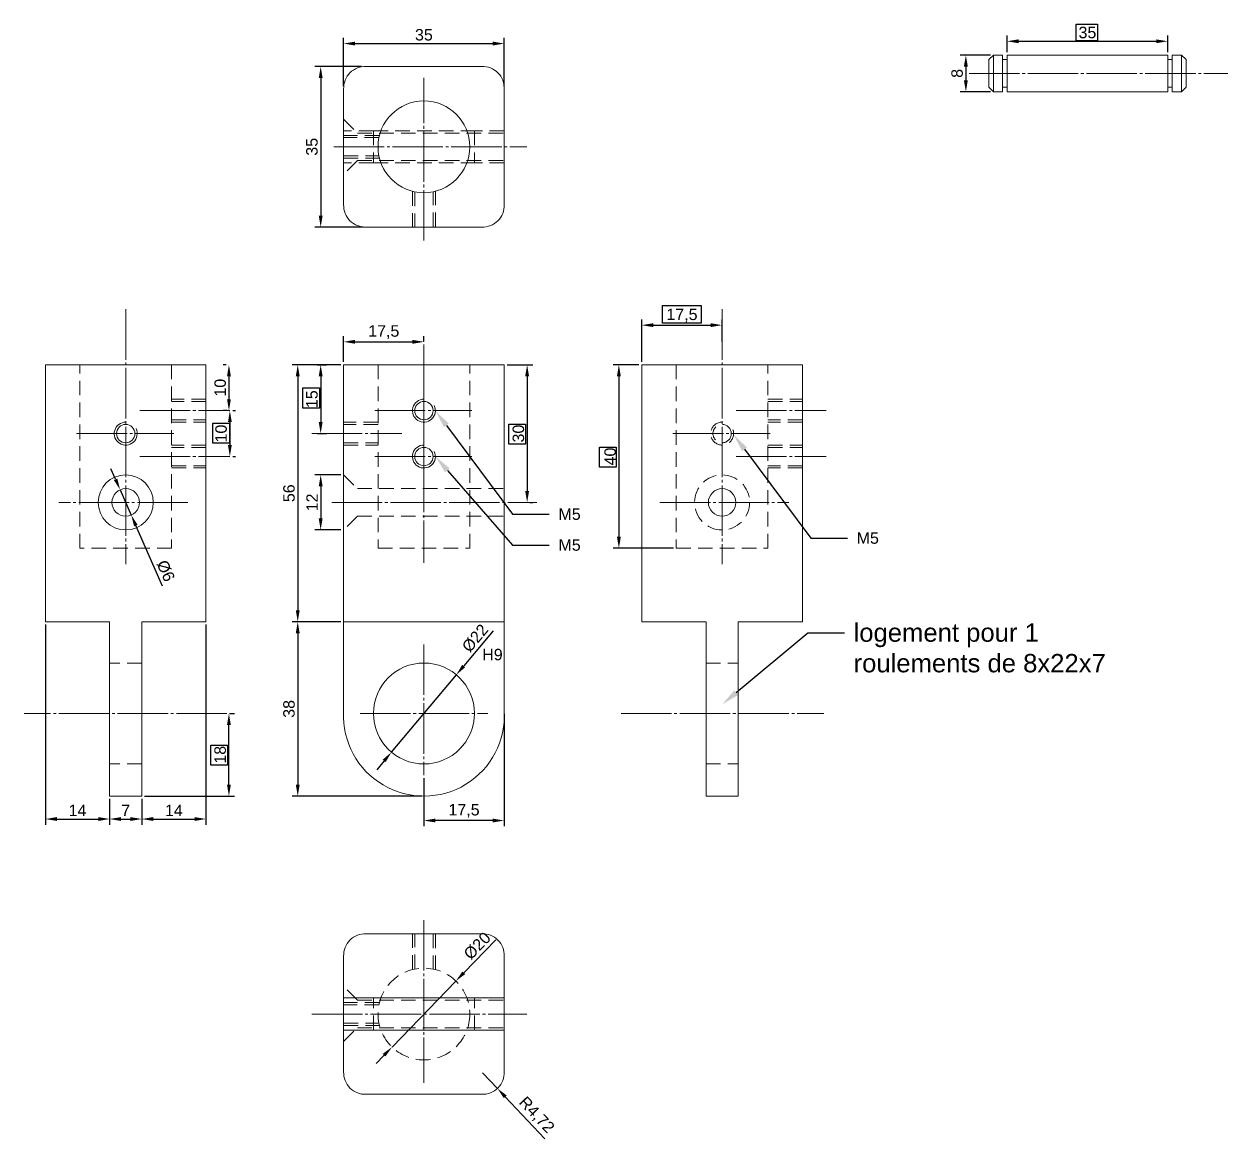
# Model space of a CAD drawing. Header units: millimetres. Extents: x 846 to 1112, y 1765 to 2289.
# Drawn here: x 850.1 to 1112.5, y 1765.4 to 2008.3 of the extents above; entities that cross this region are included whole.
import ezdxf
from ezdxf import colors
from ezdxf.entities.mleader import LeaderData, LeaderLine
from ezdxf.math import Vec2, Vec3

# ---------------------------------------------------------------- set-up
doc = ezdxf.new("R2010")
doc.units = ezdxf.units.MM
doc.linetypes.add('CACHE2', pattern=[4.7625, 3.175, -1.5875])
doc.linetypes.add('JIS_08_11', pattern=[12.8, 11, -0.6, 0.6, -0.6])
doc.layers.add('cotation', color=7, linetype='Continuous')
doc.styles.get("Standard").update_dxf_attribs({"font": 'arial.ttf'})
doc.dimstyles.new('ISO-25', dxfattribs={"dimtxt": 2.5, "dimasz": 2.5, "dimexe": 1.25, "dimexo": 0.625, "dimtad": 1, "dimtxsty": 'Standard', "dimcen": 2.5, "dimadec": 0, "dimazin": 0, "dimtfac": 1, "dimtmove": 0, "dimatfit": 3, "dimfxl": 1, "dimarcsym": 0})

# ---------------------------------------------------------------- blocks, each defined once
blk = doc.blocks.new('*D22')
at = {"layer": 'cotation', "color": 0, "lineweight": -2}
for p, q in [((919.1, 1934.09), (908.48, 1934.09)), ((909.73, 1931.59), (909.73, 1880.59)), ((919.1, 1878.09), (908.48, 1878.09))]:
    blk.add_line(p, q, dxfattribs=at)
at = {"layer": 'cotation', "color": 0}
for points in [[(910.15, 1931.59), (909.31, 1931.59), (909.73, 1934.09)], [(909.31, 1880.59), (910.15, 1880.59), (909.73, 1878.09)]]:
    blk.add_solid(points, dxfattribs=at)
at = {"layer": 'Defpoints', "color": 0}
for p in [(919.73, 1934.09), (909.73, 1878.09), (919.73, 1878.09)]:
    blk.add_point(p, dxfattribs=at)
at = {"layer": 'cotation', "color": 0, "lineweight": 0, "insert": (907.83, 1906.09), "char_height": 2.5, "attachment_point": 5, "rotation": 90}
blk.add_mtext('56', dxfattribs=at)
blk = doc.blocks.new('*D23')
at = {"layer": 'cotation', "color": 0, "lineweight": -2}
for p, q in [((914.1, 1878.09), (908.48, 1878.09)), ((909.73, 1875.59), (909.73, 1842.59)), ((936.75, 1840.09), (908.48, 1840.09))]:
    blk.add_line(p, q, dxfattribs=at)
at = {"layer": 'cotation', "color": 0}
for points in [[(910.15, 1875.59), (909.31, 1875.59), (909.73, 1878.09)], [(909.31, 1842.59), (910.15, 1842.59), (909.73, 1840.09)]]:
    blk.add_solid(points, dxfattribs=at)
at = {"layer": 'Defpoints', "color": 0}
for p in [(914.73, 1878.09), (909.73, 1840.09), (937.37, 1840.09)]:
    blk.add_point(p, dxfattribs=at)
at = {"layer": 'cotation', "color": 0, "lineweight": 0, "insert": (907.83, 1859.09), "char_height": 2.5, "attachment_point": 5, "rotation": 90}
blk.add_mtext('38', dxfattribs=at)
blk = doc.blocks.new('*D24')
at = {"layer": 'cotation', "color": 0, "lineweight": -2}
for p, q in [((894.89, 1858.09), (895.98, 1858.09)), ((894.73, 1842.59), (894.73, 1855.59)), ((876.35, 1840.09), (895.98, 1840.09))]:
    blk.add_line(p, q, dxfattribs=at)
at = {"layer": 'cotation', "color": 0}
for points in [[(895.15, 1855.59), (894.31, 1855.59), (894.73, 1858.09)], [(894.31, 1842.59), (895.15, 1842.59), (894.73, 1840.09)]]:
    blk.add_solid(points, dxfattribs=at)
at = {"layer": 'Defpoints', "color": 0}
for p in [(894.27, 1858.09), (894.73, 1858.09), (875.73, 1840.09)]:
    blk.add_point(p, dxfattribs=at)
at = {"layer": 'cotation', "color": 0, "lineweight": 0, "insert": (892.83, 1849.09), "char_height": 2.5, "attachment_point": 5, "rotation": 90}
blk.add_mtext('18', dxfattribs=at)
blk = doc.blocks.new('*D25')
at = {"layer": 'cotation', "color": 0, "lineweight": -2}
for p, q in [((955.35, 1934.09), (960.98, 1934.09)), ((959.73, 1931.59), (959.73, 1906.59)), ((960.35, 1904.09), (960.98, 1904.09))]:
    blk.add_line(p, q, dxfattribs=at)
at = {"layer": 'cotation', "color": 0}
for points in [[(960.15, 1931.59), (959.31, 1931.59), (959.73, 1934.09)], [(959.31, 1906.59), (960.15, 1906.59), (959.73, 1904.09)]]:
    blk.add_solid(points, dxfattribs=at)
at = {"layer": 'Defpoints', "color": 0}
for p in [(954.73, 1934.09), (959.73, 1904.09), (959.73, 1904.09)]:
    blk.add_point(p, dxfattribs=at)
at = {"layer": 'cotation', "color": 0, "lineweight": 0, "insert": (957.83, 1919.09), "char_height": 2.5, "attachment_point": 5, "rotation": 90}
blk.add_mtext('30', dxfattribs=at)
blk = doc.blocks.new('*D26')
at = {"layer": 'cotation', "color": 0, "lineweight": -2}
for p, q in [((952.34, 1876.12), (945.9, 1868.44)), ((930.16, 1849.66), (944.3, 1866.52)), ((928.56, 1847.74), (926.95, 1845.83))]:
    blk.add_line(p, q, dxfattribs=at)
at = {"layer": 'cotation', "color": 0}
for points in [[(945.58, 1868.71), (946.22, 1868.17), (944.3, 1866.52)], [(928.88, 1847.48), (928.24, 1848.01), (930.16, 1849.66)]]:
    blk.add_solid(points, dxfattribs=at)
at = {"layer": 'Defpoints', "color": 0}
for p in [(944.3, 1866.52), (930.16, 1849.66)]:
    blk.add_point(p, dxfattribs=at)
at = {"layer": 'cotation', "color": 0, "lineweight": 0, "insert": (948.41, 1874.5), "char_height": 2.5, "attachment_point": 5, "rotation": 50.0311}
blk.add_mtext('%%c22', dxfattribs=at)
blk = doc.blocks.new('*D27')
at = {"layer": 'cotation', "color": 0, "lineweight": -2}
for p, q in [((954.73, 1858.04), (954.73, 1833.51)), ((937.23, 1844.01), (937.23, 1833.51)), ((952.23, 1834.76), (939.73, 1834.76))]:
    blk.add_line(p, q, dxfattribs=at)
at = {"layer": 'cotation', "color": 0}
for points in [[(939.73, 1835.18), (939.73, 1834.35), (937.23, 1834.76)], [(952.23, 1834.35), (952.23, 1835.18), (954.73, 1834.76)]]:
    blk.add_solid(points, dxfattribs=at)
at = {"layer": 'Defpoints', "color": 0}
for p in [(954.73, 1858.66), (937.23, 1844.64), (937.23, 1834.76)]:
    blk.add_point(p, dxfattribs=at)
at = {"layer": 'cotation', "color": 0, "lineweight": 0, "insert": (945.98, 1836.89), "char_height": 2.5, "attachment_point": 5}
blk.add_mtext('17,5', dxfattribs=at)
blk = doc.blocks.new('*D28')
at = {"layer": 'cotation', "color": 0, "lineweight": -2}
for p, q in [((919.73, 1934.72), (919.73, 1940.34)), ((937.23, 1939.15), (937.23, 1940.34)), ((922.23, 1939.09), (934.73, 1939.09))]:
    blk.add_line(p, q, dxfattribs=at)
at = {"layer": 'cotation', "color": 0}
for points in [[(922.23, 1939.51), (922.23, 1938.67), (919.73, 1939.09)], [(934.73, 1938.67), (934.73, 1939.51), (937.23, 1939.09)]]:
    blk.add_solid(points, dxfattribs=at)
at = {"layer": 'Defpoints', "color": 0}
for p in [(937.23, 1939.09), (937.23, 1938.53), (919.73, 1934.09)]:
    blk.add_point(p, dxfattribs=at)
at = {"layer": 'cotation', "color": 0, "lineweight": 0, "insert": (928.48, 1941.22), "char_height": 2.5, "attachment_point": 5}
blk.add_mtext('17,5', dxfattribs=at)
blk = doc.blocks.new('*D29')
at = {"layer": 'cotation', "color": 0, "lineweight": -2}
for p, q in [((1064.36, 2002.22), (1064.36, 2005.84)), ((1099.36, 2002.22), (1099.36, 2005.84)), ((1066.86, 2004.59), (1096.86, 2004.59))]:
    blk.add_line(p, q, dxfattribs=at)
at = {"layer": 'cotation', "color": 0}
for points in [[(1066.86, 2005.01), (1066.86, 2004.17), (1064.36, 2004.59)], [(1096.86, 2004.17), (1096.86, 2005.01), (1099.36, 2004.59)]]:
    blk.add_solid(points, dxfattribs=at)
at = {"layer": 'Defpoints', "color": 0}
for p in [(1099.36, 2004.59), (1064.36, 2001.59), (1099.36, 2001.59)]:
    blk.add_point(p, dxfattribs=at)
at = {"layer": 'cotation', "color": 0, "lineweight": 0, "insert": (1081.86, 2006.49), "char_height": 2.5, "attachment_point": 5}
blk.add_mtext('35', dxfattribs=at)
blk = doc.blocks.new('*D6')
at = {"layer": 'cotation', "color": 0, "lineweight": -2}
for p, q in [((1060.73, 2001.59), (1054.11, 2001.59)), ((1055.36, 1999.09), (1055.36, 1996.09)), ((1060.73, 1993.59), (1054.11, 1993.59))]:
    blk.add_line(p, q, dxfattribs=at)
at = {"layer": 'cotation', "color": 0}
for points in [[(1055.78, 1999.09), (1054.94, 1999.09), (1055.36, 2001.59)], [(1054.94, 1996.09), (1055.78, 1996.09), (1055.36, 1993.59)]]:
    blk.add_solid(points, dxfattribs=at)
at = {"layer": 'Defpoints', "color": 0}
for p in [(1061.36, 2001.59), (1055.36, 1993.59), (1061.36, 1993.59)]:
    blk.add_point(p, dxfattribs=at)
at = {"layer": 'cotation', "color": 0, "lineweight": 0, "insert": (1053.46, 1997.59), "char_height": 2.5, "attachment_point": 5, "rotation": 90}
blk.add_mtext('8', dxfattribs=at)
blk = doc.blocks.new('*D33')
at = {"layer": 'cotation', "color": 0, "lineweight": -2}
for p, q in [((919.73, 1994.82), (919.73, 2005.34)), ((954.73, 1994.82), (954.73, 2005.34)), ((922.23, 2004.09), (952.23, 2004.09))]:
    blk.add_line(p, q, dxfattribs=at)
at = {"layer": 'cotation', "color": 0}
for points in [[(922.23, 2004.51), (922.23, 2003.67), (919.73, 2004.09)], [(952.23, 2003.67), (952.23, 2004.51), (954.73, 2004.09)]]:
    blk.add_solid(points, dxfattribs=at)
at = {"layer": 'Defpoints', "color": 0}
for p in [(954.73, 2004.09), (919.73, 1994.19), (954.73, 1994.19)]:
    blk.add_point(p, dxfattribs=at)
at = {"layer": 'cotation', "color": 0, "lineweight": 0, "insert": (937.23, 2005.99), "char_height": 2.5, "attachment_point": 5}
blk.add_mtext('35', dxfattribs=at)
blk = doc.blocks.new('*D34')
at = {"layer": 'cotation', "color": 0, "lineweight": -2}
for p, q in [((894.1, 1934.09), (893.48, 1934.09)), ((894.73, 1931.59), (894.73, 1926.59)), ((894.31, 1924.09), (893.48, 1924.09))]:
    blk.add_line(p, q, dxfattribs=at)
at = {"layer": 'cotation', "color": 0}
for points in [[(895.15, 1931.59), (894.31, 1931.59), (894.73, 1934.09)], [(894.31, 1926.59), (895.15, 1926.59), (894.73, 1924.09)]]:
    blk.add_solid(points, dxfattribs=at)
at = {"layer": 'Defpoints', "color": 0}
for p in [(894.73, 1934.09), (894.73, 1924.09), (894.93, 1924.09)]:
    blk.add_point(p, dxfattribs=at)
at = {"layer": 'cotation', "color": 0, "lineweight": 0, "insert": (892.83, 1929.09), "char_height": 2.5, "attachment_point": 5, "rotation": 90}
blk.add_mtext('10', dxfattribs=at)
blk = doc.blocks.new('*D35')
at = {"layer": 'cotation', "color": 0, "lineweight": -2}
for p, q in [((895.56, 1924.09), (896.18, 1924.09)), ((894.93, 1921.59), (894.93, 1916.59)), ((895.56, 1914.09), (896.18, 1914.09))]:
    blk.add_line(p, q, dxfattribs=at)
at = {"layer": 'cotation', "color": 0}
for points in [[(895.35, 1921.59), (894.52, 1921.59), (894.93, 1924.09)], [(894.52, 1916.59), (895.35, 1916.59), (894.93, 1914.09)]]:
    blk.add_solid(points, dxfattribs=at)
at = {"layer": 'Defpoints', "color": 0}
for p in [(894.93, 1924.09), (894.93, 1914.09), (894.93, 1914.09)]:
    blk.add_point(p, dxfattribs=at)
at = {"layer": 'cotation', "color": 0, "lineweight": 0, "insert": (893.03, 1919.09), "char_height": 2.5, "attachment_point": 5, "rotation": 90}
blk.add_mtext('10', dxfattribs=at)
blk = doc.blocks.new('*D37')
at = {"layer": 'cotation', "color": 0, "lineweight": -2}
for p, q in [((984.73, 1934.72), (984.73, 1943.97)), ((987.23, 1942.72), (999.73, 1942.72)), ((1002.23, 1939.15), (1002.23, 1943.97))]:
    blk.add_line(p, q, dxfattribs=at)
at = {"layer": 'cotation', "color": 0}
for points in [[(987.23, 1943.14), (987.23, 1942.3), (984.73, 1942.72)], [(999.73, 1942.3), (999.73, 1943.14), (1002.23, 1942.72)]]:
    blk.add_solid(points, dxfattribs=at)
at = {"layer": 'Defpoints', "color": 0}
for p in [(1002.23, 1942.72), (1002.23, 1938.53), (984.73, 1934.09)]:
    blk.add_point(p, dxfattribs=at)
at = {"layer": 'cotation', "color": 0, "lineweight": 0, "insert": (993.48, 1944.85), "char_height": 2.5, "attachment_point": 5}
blk.add_mtext('17,5', dxfattribs=at)
blk = doc.blocks.new('*D38')
at = {"layer": 'cotation', "color": 0, "lineweight": -2}
for p, q in [((854.73, 1877.47), (854.73, 1833.84)), ((868.73, 1839.47), (868.73, 1833.84)), ((857.23, 1835.09), (866.23, 1835.09))]:
    blk.add_line(p, q, dxfattribs=at)
at = {"layer": 'cotation', "color": 0}
for points in [[(857.23, 1835.51), (857.23, 1834.67), (854.73, 1835.09)], [(866.23, 1834.67), (866.23, 1835.51), (868.73, 1835.09)]]:
    blk.add_solid(points, dxfattribs=at)
at = {"layer": 'Defpoints', "color": 0}
for p in [(854.73, 1878.09), (868.73, 1840.09), (868.73, 1835.09)]:
    blk.add_point(p, dxfattribs=at)
at = {"layer": 'cotation', "color": 0, "lineweight": 0, "insert": (861.73, 1836.97), "char_height": 2.5, "attachment_point": 5}
blk.add_mtext('14', dxfattribs=at)
blk = doc.blocks.new('*D39')
at = {"layer": 'cotation', "color": 0, "lineweight": -2}
for p, q in [((984.1, 1934.09), (978.48, 1934.09)), ((979.73, 1931.59), (979.73, 1896.59)), ((991.6, 1894.09), (978.48, 1894.09))]:
    blk.add_line(p, q, dxfattribs=at)
at = {"layer": 'cotation', "color": 0}
for points in [[(980.15, 1931.59), (979.31, 1931.59), (979.73, 1934.09)], [(979.31, 1896.59), (980.15, 1896.59), (979.73, 1894.09)]]:
    blk.add_solid(points, dxfattribs=at)
at = {"layer": 'Defpoints', "color": 0}
for p in [(984.73, 1934.09), (979.73, 1894.09), (992.23, 1894.09)]:
    blk.add_point(p, dxfattribs=at)
at = {"layer": 'cotation', "color": 0, "lineweight": 0, "insert": (977.83, 1914.09), "char_height": 2.5, "attachment_point": 5, "rotation": 90}
blk.add_mtext('40', dxfattribs=at)
blk = doc.blocks.new('*D40')
at = {"layer": 'cotation', "color": 0, "lineweight": -2}
for p, q in [((889.73, 1877.47), (889.73, 1833.84)), ((875.73, 1839.47), (875.73, 1833.84)), ((878.23, 1835.09), (887.23, 1835.09))]:
    blk.add_line(p, q, dxfattribs=at)
at = {"layer": 'cotation', "color": 0}
for points in [[(878.23, 1835.51), (878.23, 1834.67), (875.73, 1835.09)], [(887.23, 1834.67), (887.23, 1835.51), (889.73, 1835.09)]]:
    blk.add_solid(points, dxfattribs=at)
at = {"layer": 'Defpoints', "color": 0}
for p in [(889.73, 1878.09), (875.73, 1840.09), (889.73, 1835.09)]:
    blk.add_point(p, dxfattribs=at)
at = {"layer": 'cotation', "color": 0, "lineweight": 0, "insert": (882.73, 1836.97), "char_height": 2.5, "attachment_point": 5}
blk.add_mtext('14', dxfattribs=at)
blk = doc.blocks.new('*D41')
at = {"layer": 'cotation', "color": 0, "lineweight": -2}
for p, q in [((875.73, 1839.47), (875.73, 1833.84)), ((868.73, 1838.84), (868.73, 1833.84)), ((871.23, 1835.09), (873.23, 1835.09))]:
    blk.add_line(p, q, dxfattribs=at)
at = {"layer": 'cotation', "color": 0}
for points in [[(871.23, 1835.51), (871.23, 1834.67), (868.73, 1835.09)], [(873.23, 1834.67), (873.23, 1835.51), (875.73, 1835.09)]]:
    blk.add_solid(points, dxfattribs=at)
at = {"layer": 'Defpoints', "color": 0}
for p in [(868.73, 1839.47), (875.73, 1840.09), (875.73, 1835.09)]:
    blk.add_point(p, dxfattribs=at)
at = {"layer": 'cotation', "color": 0, "lineweight": 0, "insert": (872.23, 1836.97), "char_height": 2.5, "attachment_point": 5}
blk.add_mtext('7', dxfattribs=at)
blk = doc.blocks.new('*D42')
at = {"layer": 'cotation', "color": 0, "lineweight": -2}
for p, q in [((923.63, 1999.09), (913.48, 1999.09)), ((914.73, 1996.59), (914.73, 1966.59)), ((924.01, 1964.09), (913.48, 1964.09))]:
    blk.add_line(p, q, dxfattribs=at)
at = {"layer": 'cotation', "color": 0}
for points in [[(915.15, 1996.59), (914.31, 1996.59), (914.73, 1999.09)], [(914.31, 1966.59), (915.15, 1966.59), (914.73, 1964.09)]]:
    blk.add_solid(points, dxfattribs=at)
at = {"layer": 'Defpoints', "color": 0}
for p in [(924.26, 1999.09), (914.73, 1964.09), (924.64, 1964.09)]:
    blk.add_point(p, dxfattribs=at)
at = {"layer": 'cotation', "color": 0, "lineweight": 0, "insert": (912.83, 1981.59), "char_height": 2.5, "attachment_point": 5, "rotation": 90}
blk.add_mtext('35', dxfattribs=at)
blk = doc.blocks.new('*D50')
at = {"layer": 'cotation', "color": 0, "lineweight": -2}
for p, q in [((950.02, 1779.8), (953.25, 1776.37)), ((963.61, 1765.37), (954.97, 1774.55))]:
    blk.add_line(p, q, dxfattribs=at)
at = {"layer": 'cotation', "color": 0}
blk.add_solid([(955.27, 1774.84), (954.66, 1774.27), (953.25, 1776.37)], dxfattribs=at)
at = {"layer": 'Defpoints', "color": 0}
for p in [(950.02, 1779.8), (953.25, 1776.37)]:
    blk.add_point(p, dxfattribs=at)
at = {"layer": 'cotation', "color": 0, "lineweight": 0, "insert": (961.7, 1770.51), "char_height": 2.5, "attachment_point": 5, "rotation": 313.2949}
blk.add_mtext('R4,72', dxfattribs=at)
blk = doc.blocks.new('*D51')
at = {"layer": 'cotation', "color": 0, "lineweight": -2}
for p, q in [((952.9, 1808.79), (945.92, 1801.57)), ((930.28, 1785.4), (944.18, 1799.78)), ((928.54, 1783.61), (926.8, 1781.81))]:
    blk.add_line(p, q, dxfattribs=at)
at = {"layer": 'cotation', "color": 0}
for points in [[(945.62, 1801.86), (946.22, 1801.29), (944.18, 1799.78)], [(928.84, 1783.32), (928.24, 1783.9), (930.28, 1785.4)]]:
    blk.add_solid(points, dxfattribs=at)
at = {"layer": 'Defpoints', "color": 0}
for p in [(944.18, 1799.78), (930.28, 1785.4)]:
    blk.add_point(p, dxfattribs=at)
at = {"layer": 'cotation', "color": 0, "lineweight": 0, "insert": (948.87, 1807.45), "char_height": 2.5, "attachment_point": 5, "rotation": 45.9467}
blk.add_mtext('%%c20', dxfattribs=at)
blk = doc.blocks.new('*D52')
at = {"layer": 'cotation', "color": 0, "lineweight": -2}
for p, q in [((919.1, 1910.09), (913.48, 1910.09)), ((914.73, 1907.59), (914.73, 1900.59)), ((919.1, 1898.09), (913.48, 1898.09))]:
    blk.add_line(p, q, dxfattribs=at)
at = {"layer": 'cotation', "color": 0}
for points in [[(915.15, 1907.59), (914.31, 1907.59), (914.73, 1910.09)], [(914.31, 1900.59), (915.15, 1900.59), (914.73, 1898.09)]]:
    blk.add_solid(points, dxfattribs=at)
at = {"layer": 'Defpoints', "color": 0}
for p in [(919.73, 1910.09), (914.73, 1898.09), (919.73, 1898.09)]:
    blk.add_point(p, dxfattribs=at)
at = {"layer": 'cotation', "color": 0, "lineweight": 0, "insert": (912.85, 1904.09), "char_height": 2.5, "attachment_point": 5, "rotation": 90}
blk.add_mtext('12', dxfattribs=at)
blk = doc.blocks.new('*D53')
at = {"color": 0, "lineweight": -2}
for p, q in [((870.02, 1909.13), (869.01, 1911.42)), ((871.02, 1906.84), (873.44, 1901.34)), ((880.26, 1885.81), (874.44, 1899.06))]:
    blk.add_line(p, q, dxfattribs=at)
at = {"color": 0}
for points in [[(869.64, 1908.96), (870.4, 1909.29), (871.02, 1906.84)], [(874.82, 1899.22), (874.06, 1898.89), (873.44, 1901.34)]]:
    blk.add_solid(points, dxfattribs=at)
at = {"layer": 'Defpoints', "color": 0}
for p in [(871.02, 1906.84), (873.44, 1901.34)]:
    blk.add_point(p, dxfattribs=at)
at = {"color": 0, "lineweight": 0, "insert": (880.94, 1889.17), "char_height": 2.5, "attachment_point": 5, "rotation": 293.7171}
blk.add_mtext('%%c6', dxfattribs=at)
blk = doc.blocks.new('*D54')
at = {"layer": 'cotation', "color": 0, "lineweight": -2}
for p, q in [((913.97, 1934.09), (915.98, 1934.09)), ((914.73, 1931.59), (914.73, 1921.59)), ((913.97, 1919.09), (915.98, 1919.09))]:
    blk.add_line(p, q, dxfattribs=at)
at = {"layer": 'cotation', "color": 0}
for points in [[(915.15, 1931.59), (914.31, 1931.59), (914.73, 1934.09)], [(914.31, 1921.59), (915.15, 1921.59), (914.73, 1919.09)]]:
    blk.add_solid(points, dxfattribs=at)
at = {"layer": 'Defpoints', "color": 0}
for p in [(913.34, 1934.09), (913.34, 1919.09), (914.73, 1919.09)]:
    blk.add_point(p, dxfattribs=at)
at = {"layer": 'cotation', "color": 0, "lineweight": 0, "insert": (912.83, 1926.59), "char_height": 2.5, "attachment_point": 5, "rotation": 90}
blk.add_mtext('15', dxfattribs=at)

msp = doc.modelspace()

# ---------------------------------------------------------------- linework, layer by layer
at = {"color": 97, "lineweight": 0}
for p, q in [((1060.36, 2000.591), (1061.36, 2001.591)), ((1060.36, 1997.591), (1060.36, 2000.591)), ((1063.36, 2001.591), (1061.36, 2001.591)), ((1061.36, 2001.591), (1061.36, 1993.591)), ((1063.36, 2001.591), (1063.36, 1993.591)), ((1064.36, 2000.591), (1063.36, 2000.591)), ((1064.36, 2001.591), (1064.36, 1993.591)), ((1099.36, 2001.591), (1064.36, 2001.591)), ((1099.36, 1993.591), (1099.36, 2001.591)), ((1099.36, 2000.591), (1100.36, 2000.591)), ((1100.36, 1993.591), (1100.36, 2001.591)), ((1100.36, 2001.591), (1102.36, 2001.591)), ((1102.36, 2001.591), (1102.36, 1993.591)), ((1103.36, 2000.591), (1102.36, 2001.591)), ((1103.36, 1997.591), (1103.36, 2000.591)), ((1060.36, 1997.591), (1060.36, 1994.591)), ((1103.36, 1997.591), (1103.36, 1994.591)), ((1060.36, 1994.591), (1061.36, 1993.591)), ((1064.36, 1994.591), (1063.36, 1994.591)), ((1099.36, 1994.591), (1100.36, 1994.591)), ((1103.36, 1994.591), (1102.36, 1993.591)), ((1061.36, 1993.591), (1063.36, 1993.591)), ((1064.36, 1993.591), (1099.36, 1993.591)), ((1102.36, 1993.591), (1100.36, 1993.591))]:
    msp.add_line(p, q, dxfattribs=at)
at = {"color": 3, "lineweight": 0}
for p, q in [((924.637, 1999.091), (950.208, 1999.091)), ((919.73, 1994.191), (919.73, 1968.991)), ((954.73, 1994.191), (954.73, 1968.991)), ((949.829, 1964.091), (924.637, 1964.091)), ((889.73, 1934.091), (854.73, 1934.091)), ((854.73, 1934.091), (854.73, 1878.091)), ((889.73, 1878.091), (889.73, 1934.091)), ((919.73, 1879.091), (919.73, 1934.091)), ((919.73, 1934.091), (954.73, 1934.091)), ((954.73, 1934.091), (954.73, 1858.662)), ((984.73, 1934.091), (1019.73, 1934.091)), ((984.73, 1878.091), (984.73, 1934.091)), ((1019.73, 1934.091), (1019.73, 1878.091)), ((919.73, 1858.393), (919.73, 1879.091)), ((854.73, 1878.091), (868.73, 1878.091)), ((868.73, 1840.091), (868.73, 1878.091)), ((875.73, 1840.091), (875.73, 1878.091)), ((889.73, 1878.091), (875.73, 1878.091)), ((919.73, 1878.091), (954.73, 1878.091)), ((984.73, 1878.091), (998.73, 1878.091)), ((998.73, 1840.091), (998.73, 1878.091)), ((1019.73, 1878.091), (1005.73, 1878.091)), ((1005.73, 1840.091), (1005.73, 1878.091)), ((868.73, 1840.091), (875.73, 1840.091)), ((1005.73, 1840.091), (998.73, 1840.091)), ((949.829, 1810.091), (924.637, 1810.091)), ((919.73, 1779.991), (919.73, 1805.192)), ((954.73, 1779.991), (954.73, 1805.192)), ((924.637, 1775.091), (950.208, 1775.091))]:
    msp.add_line(p, q, dxfattribs=at)
at = {"color": 97, "linetype": 'JIS_08_11', "lineweight": 0}
msp.add_line((1056.057, 1997.591), (1112.482, 1997.591), dxfattribs=at)
at = {"color": 3, "linetype": 'JIS_08_11', "lineweight": 0}
for p, q in [((937.23, 1961.14), (937.23, 1996.591)), ((917.59, 1981.591), (959.668, 1981.591)), ((872.23, 1946.197), (872.23, 1890.619)), ((1002.23, 1946.197), (1002.23, 1890.619)), ((937.23, 1938.529), (937.23, 1890.934)), ((937.23, 1930.567), (937.23, 1906.944)), ((875.293, 1924.091), (894.933, 1924.091)), ((926.524, 1924.091), (947.711, 1924.091)), ((1005.293, 1924.091), (1024.933, 1924.091)), ((861.524, 1919.091), (882.711, 1919.091)), ((912.793, 1919.091), (932.433, 1919.091)), ((991.524, 1919.091), (1012.711, 1919.091)), ((875.293, 1914.091), (894.933, 1914.091)), ((926.524, 1914.091), (947.711, 1914.091)), ((1005.293, 1914.091), (1024.933, 1914.091)), ((885.779, 1904.091), (857.658, 1904.091)), ((917.14, 1904.091), (961.852, 1904.091)), ((988.681, 1904.091), (1016.802, 1904.091)), ((937.23, 1873.122), (937.23, 1844.637)), ((894.267, 1858.091), (850.078, 1858.091)), ((923.31, 1858.091), (951.15, 1858.091)), ((980.193, 1858.091), (1024.382, 1858.091)), ((937.23, 1813.042), (937.23, 1777.591)), ((912.819, 1792.591), (959.668, 1792.591))]:
    msp.add_line(p, q, dxfattribs=at)
at = {"color": 4, "linetype": 'CACHE2', "lineweight": 0}
for p, q in [((927.548, 1984.091), (919.73, 1984.091)), ((927.432, 1983.591), (919.73, 1983.591)), ((919.73, 1979.591), (927.432, 1979.591)), ((919.73, 1979.091), (927.548, 1979.091)), ((927.23, 1921.591), (919.73, 1921.591)), ((927.23, 1921.091), (919.73, 1921.091)), ((919.73, 1917.091), (927.23, 1917.091)), ((919.73, 1916.591), (927.23, 1916.591)), ((927.548, 1795.091), (919.73, 1795.091)), ((927.432, 1794.591), (919.73, 1794.591)), ((919.73, 1790.591), (927.432, 1790.591)), ((919.73, 1790.091), (927.548, 1790.091))]:
    msp.add_line(p, q, dxfattribs=at)
at = {"color": 6, "linetype": 'CACHE2', "lineweight": 0}
for p, q in [((922.73, 1984.591), (954.73, 1984.591)), ((922.73, 1978.591), (954.73, 1978.591)), ((922.73, 1907.091), (954.73, 1907.091)), ((922.73, 1901.091), (954.73, 1901.091)), ((922.73, 1795.591), (954.73, 1795.591)), ((922.73, 1789.591), (954.73, 1789.591))]:
    msp.add_line(p, q, dxfattribs=at)
at = {"color": 140, "linetype": 'CACHE2', "lineweight": 0}
for p, q in [((926.23, 1985.091), (948.23, 1985.091)), ((926.23, 1978.091), (948.23, 1978.091))]:
    msp.add_line(p, q, dxfattribs=at)
at = {"color": 30, "linetype": 'CACHE2', "lineweight": 0}
for p, q in [((926.23, 1985.091), (926.23, 1978.091)), ((948.23, 1985.091), (948.23, 1978.091)), ((875.73, 1869.091), (868.73, 1869.091)), ((998.73, 1869.091), (1005.73, 1869.091)), ((875.73, 1847.091), (868.73, 1847.091)), ((998.73, 1847.091), (1005.73, 1847.091)), ((926.23, 1789.091), (926.23, 1796.091)), ((948.23, 1789.091), (948.23, 1796.091))]:
    msp.add_line(p, q, dxfattribs=at)
at = {"color": 23, "linetype": 'CACHE2', "lineweight": 0}
for p, q in [((934.73, 1971.909), (934.73, 1964.091)), ((935.23, 1971.793), (935.23, 1964.091)), ((939.23, 1964.091), (939.23, 1971.793)), ((939.73, 1964.091), (939.73, 1971.909)), ((889.73, 1926.591), (882.23, 1926.591)), ((889.73, 1926.091), (882.23, 1926.091)), ((1012.23, 1926.591), (1019.73, 1926.591)), ((1012.23, 1926.091), (1019.73, 1926.091)), ((882.23, 1922.091), (889.73, 1922.091)), ((882.23, 1921.591), (889.73, 1921.591)), ((1019.73, 1922.091), (1012.23, 1922.091)), ((1019.73, 1921.591), (1012.23, 1921.591)), ((889.73, 1916.591), (882.23, 1916.591)), ((889.73, 1916.091), (882.23, 1916.091)), ((1012.23, 1916.591), (1019.73, 1916.591)), ((1012.23, 1916.091), (1019.73, 1916.091)), ((882.23, 1912.091), (889.73, 1912.091)), ((882.23, 1911.591), (889.73, 1911.591)), ((1019.73, 1912.091), (1012.23, 1912.091)), ((1019.73, 1911.591), (1012.23, 1911.591)), ((934.73, 1802.274), (934.73, 1810.091)), ((935.23, 1802.389), (935.23, 1810.091)), ((939.23, 1810.091), (939.23, 1802.389)), ((939.73, 1810.091), (939.73, 1802.274))]:
    msp.add_line(p, q, dxfattribs=at)
at = {"color": 5, "linetype": 'CACHE2', "lineweight": 0}
for p, q in [((862.23, 1894.091), (862.23, 1934.091)), ((882.23, 1934.091), (882.23, 1894.091)), ((927.23, 1934.091), (927.23, 1894.091)), ((947.23, 1894.091), (947.23, 1934.091)), ((992.23, 1934.091), (992.23, 1894.091)), ((1012.23, 1894.091), (1012.23, 1934.091)), ((882.23, 1894.091), (862.23, 1894.091)), ((927.23, 1894.091), (947.23, 1894.091)), ((992.23, 1894.091), (1012.23, 1894.091))]:
    msp.add_line(p, q, dxfattribs=at)
for points in [[(1079.41, 2008.337), (1084.043, 2008.337), (1084.043, 2004.717), (1079.41, 2004.717)], [(989.236, 1947.035), (997.638, 1947.035), (997.638, 1943.127), (989.236, 1943.127)], [(910.81, 1929.027), (914.446, 1929.027), (914.446, 1924.632), (910.81, 1924.632)], [(891.247, 1921.382), (894.884, 1921.382), (894.884, 1916.988), (891.247, 1916.988)], [(955.767, 1921.166), (959.403, 1921.166), (959.403, 1916.772), (955.767, 1916.772)], [(975.518, 1916.144), (979.155, 1916.144), (979.155, 1911.75), (975.518, 1911.75)], [(890.796, 1851.211), (894.433, 1851.211), (894.433, 1846.816), (890.796, 1846.816)]]:
    msp.add_lwpolyline(points, close=True)
at = {"color": 6, "linetype": 'CACHE2', "lineweight": 0}
for points in [[(919.73, 1987.591), (922.73, 1984.591)], [(922.73, 1978.591), (919.73, 1975.591)], [(919.73, 1910.091), (922.73, 1907.091)], [(922.73, 1901.091), (919.73, 1898.091)], [(922.73, 1795.591), (919.73, 1798.591)], [(919.73, 1786.591), (922.73, 1789.591)]]:
    msp.add_lwpolyline(points, dxfattribs=at)
at = {"color": 3, "linetype": 'CACHE2', "lineweight": 0}
for points in [[(926.23, 1985.091), (919.73, 1985.091)], [(954.73, 1985.091), (948.23, 1985.091)], [(926.23, 1978.091), (919.73, 1978.091)], [(954.73, 1978.091), (948.23, 1978.091)]]:
    msp.add_lwpolyline(points, dxfattribs=at)
at = {"color": 3, "lineweight": 0}
for points in [[(954.73, 1796.091), (919.73, 1796.091)], [(954.73, 1789.091), (919.73, 1789.091)]]:
    msp.add_lwpolyline(points, dxfattribs=at)
at = {"color": 5, "lineweight": 0}
msp.add_circle((937.23, 1981.591), 10, dxfattribs=at)
at = {"color": 23, "lineweight": 0}
for centre in [(937.23, 1924.091), (937.23, 1914.091)]:
    msp.add_circle(centre, 2, dxfattribs=at)
at = {"color": 4, "lineweight": 0}
msp.add_circle((872.23, 1919.091), 2, dxfattribs=at)
at = {"color": 4, "linetype": 'CACHE2', "lineweight": 0}
msp.add_circle((1002.23, 1919.091), 2, dxfattribs=at)
at = {"color": 6, "lineweight": 0}
for centre, radius in [((872.23, 1904.091), 6), ((872.23, 1904.091), 3), ((1002.23, 1904.091), 3)]:
    msp.add_circle(centre, radius, dxfattribs=at)
at = {"color": 6, "linetype": 'CACHE2', "lineweight": 0}
msp.add_circle((1002.23, 1904.091), 6, dxfattribs=at)
at = {"color": 30, "lineweight": 0}
msp.add_circle((937.23, 1858.091), 11, dxfattribs=at)
at = {"color": 5, "linetype": 'CACHE2', "lineweight": 0}
msp.add_circle((937.23, 1792.591), 10, dxfattribs=at)
at = {"color": 3, "lineweight": 0}
for centre, radius, start, end in [((924.448, 1994.379), 4.715, 87.70011, 182.28494), ((950.018, 1994.379), 4.715, 357.71506, 92.29989), ((924.448, 1968.803), 4.715, 177.71506, 272.29989), ((950.018, 1968.803), 4.715, 267.70011, 2.28494), ((937.237, 1857.615), 17.524, 177.45577, 3.42423), ((924.448, 1805.38), 4.715, 87.70011, 182.28494), ((950.018, 1805.38), 4.715, 357.71506, 92.29989), ((924.448, 1779.803), 4.715, 177.71506, 272.29989), ((950.018, 1779.803), 4.715, 267.70011, 2.28494)]:
    msp.add_arc(centre, radius, start, end, dxfattribs=at)
at = {"color": 23, "lineweight": 0}
for centre in [(937.23, 1924.091), (937.23, 1914.091)]:
    msp.add_arc(centre, 2.5, 90, 26.01095, dxfattribs=at)
at = {"color": 4, "lineweight": 0}
msp.add_arc((872.23, 1919.091), 2.5, 90, 26.01095, dxfattribs=at)
at = {"color": 4, "linetype": 'CACHE2', "lineweight": 0}
msp.add_arc((1002.23, 1919.091), 2.5, 90, 26.01095, dxfattribs=at)

# ---------------------------------------------------------------- texts
at = {"insert": (949.933, 1872.186), "char_height": 2.5, "width": 28.2977, "attachment_point": 1}
msp.add_mtext('H9', dxfattribs=at)

# ---------------------------------------------------------------- dimensions: what is measured, and where the dimension line sits
at = {"lineweight": 0}
dim = msp.add_diameter_dim_2p(p1=(871.023, 1906.838), p2=(873.437, 1901.344), dimstyle='ISO-25', dxfattribs=at)
dim.commit()
dim.dimension.update_dxf_attribs({"geometry": '*D53', "text_midpoint": (879.132, 1888.38), "dimtype": 163})
at = {"layer": 'cotation', "color": 7, "lineweight": 0}
dim = msp.add_linear_dim(base=(954.73, 2004.091), p1=(919.73, 1994.191), p2=(954.73, 1994.191), dimstyle='ISO-25', override={"dimtmove": 1}, dxfattribs=at)
dim.commit()
dim.dimension.update_dxf_attribs({"geometry": '*D33', "text_midpoint": (937.23, 2005.993)})
for base, p1, p2, picture, middle in [((1099.36, 2004.591), (1064.36, 2001.591), (1099.36, 2001.591), '*D29', (1081.86, 2006.493)), ((1002.23, 1942.719), (984.73, 1934.091), (1002.23, 1938.529), '*D37', (993.48, 1944.846)), ((937.23, 1939.091), (919.73, 1934.091), (937.23, 1938.529), '*D28', (928.48, 1941.218)), ((868.73, 1835.091), (854.73, 1878.091), (868.73, 1840.091), '*D38', (861.73, 1836.971)), ((889.73, 1835.091), (875.73, 1840.091), (889.73, 1878.091), '*D40', (882.73, 1836.971)), ((937.23, 1834.763), (954.73, 1858.662), (937.23, 1844.637), '*D27', (945.98, 1836.891)), ((875.73, 1835.091), (868.73, 1839.466), (875.73, 1840.091), '*D41', (872.23, 1836.966))]:
    dim = msp.add_linear_dim(base=base, p1=p1, p2=p2, dimstyle='ISO-25', dxfattribs=at)
    dim.commit()
    dim.dimension.update_dxf_attribs({"geometry": picture, "text_midpoint": middle})
for base, p1, p2, picture, middle in [((1055.36, 1993.591), (1061.36, 2001.591), (1061.36, 1993.591), '*D6', (1053.458, 1997.591)), ((914.73, 1964.091), (924.259, 1999.091), (924.637, 1964.091), '*D42', (912.828, 1981.591)), ((894.73, 1924.091), (894.73, 1934.091), (894.933, 1924.091), '*D34', (892.829, 1929.091)), ((909.73, 1878.091), (919.73, 1934.091), (919.73, 1878.091), '*D22', (907.829, 1906.091)), ((959.73, 1904.091), (954.73, 1934.091), (959.73, 1904.091), '*D25', (957.828, 1919.091)), ((979.73, 1894.091), (984.73, 1934.091), (992.23, 1894.091), '*D39', (977.829, 1914.091)), ((894.73, 1858.091), (875.73, 1840.091), (894.267, 1858.091), '*D24', (892.829, 1849.091))]:
    dim = msp.add_linear_dim(base=base, p1=p1, p2=p2, angle=90, dimstyle='ISO-25', dxfattribs=at)
    dim.commit()
    dim.dimension.update_dxf_attribs({"geometry": picture, "text_midpoint": middle})
for p1, p2, distance, picture, middle in [((913.343, 1934.091), (913.343, 1919.091), 1.387, '*D54', (912.829, 1926.591)), ((919.73, 1910.091), (919.73, 1898.091), -5, '*D52', (912.85, 1904.091))]:
    dim = msp.add_aligned_dim(p1=p1, p2=p2, distance=distance, dimstyle='ISO-25', dxfattribs=at)
    dim.commit()
    dim.dimension.update_dxf_attribs({"geometry": picture, "text_midpoint": middle})
for base, p1, p2, picture, middle in [((894.933, 1914.091), (894.933, 1924.091), (894.933, 1914.091), '*D35', (893.031, 1919.091)), ((909.73, 1840.091), (914.73, 1878.091), (937.372, 1840.091), '*D23', (907.828, 1859.091))]:
    dim = msp.add_linear_dim(base=base, p1=p1, p2=p2, angle=90, dimstyle='ISO-25', override={"dimtmove": 1}, dxfattribs=at)
    dim.commit()
    dim.dimension.update_dxf_attribs({"geometry": picture, "text_midpoint": middle})
dim = msp.add_diameter_dim_2p(p1=(930.164, 1849.661), p2=(944.296, 1866.521), dimstyle='ISO-25', dxfattribs=at)
dim.commit()
dim.dimension.update_dxf_attribs({"geometry": '*D26', "text_midpoint": (948.414, 1874.504)})
dim = msp.add_diameter_dim_2p(p1=(930.277, 1785.404), p2=(944.183, 1799.778), dimstyle='ISO-25', dxfattribs=at)
dim.commit()
dim.dimension.update_dxf_attribs({"geometry": '*D51', "text_midpoint": (944.183, 1799.778), "dimtype": 163})
dim = msp.add_radius_dim(center=(950.018, 1779.803), mpoint=(953.252, 1776.371), dimstyle='ISO-25', dxfattribs=at)
dim.commit()
dim.dimension.update_dxf_attribs({"geometry": '*D50', "text_midpoint": (957.741, 1771.606), "dimtype": 164})

# ---------------------------------------------------------------- leaders
ml = msp.add_multileader_mtext('Standard', dxfattribs=at)
ml.set_content('M5', color=7)
ml.set_leader_properties()
ml.build(insert=Vec2(0, 0))
ml.multileader.update_dxf_attribs({"text_top_attachment_type": 0, "text_bottom_attachment_type": 0})
ctx = ml.context
ctx.base_point, ctx.char_height, ctx.plane_origin = Vec3(964.559, 1901.514), 2.5, Vec3(937.303, 1929.075)
notes = []
notes.append((ctx, [(1, (1, 1, 0), (956.559, 1901.514), (1, 0), 8, [(0, [(939.73, 1924.091)], 256, [])])]))
ctx.mtext.insert, ctx.mtext.flow_direction = Vec3(966.559, 1902.786), 5
ml = msp.add_multileader_mtext('Standard', dxfattribs=at)
ml.set_content('M5', color=7)
ml.set_leader_properties()
ml.build(insert=Vec2(0, 0))
ml.multileader.update_dxf_attribs({"text_top_attachment_type": 0, "text_bottom_attachment_type": 0})
ctx = ml.context
ctx.base_point, ctx.char_height, ctx.plane_origin = Vec3(1029.55, 1896.307), 2.5, Vec3(1002.294, 1923.867)
notes.append((ctx, [(1, (1, 1, 0), (1021.55, 1896.307), (1, 0), 8, [(0, [(1004.721, 1918.883)], 256, [])])]))
ctx.mtext.insert, ctx.mtext.flow_direction = Vec3(1031.55, 1897.578), 5
ml = msp.add_multileader_mtext('Standard', dxfattribs=at)
ml.set_content('M5', color=7)
ml.set_leader_properties()
ml.build(insert=Vec2(0, 0))
ml.multileader.update_dxf_attribs({"text_top_attachment_type": 0, "text_bottom_attachment_type": 0})
ctx = ml.context
ctx.base_point, ctx.char_height, ctx.plane_origin = Vec3(964.559, 1894.786), 2.5, Vec3(937.303, 1919.075)
notes.append((ctx, [(1, (1, 1, 0), (956.559, 1894.786), (1, 0), 8, [(0, [(939.73, 1914.091)], 256, [])])]))
ctx.mtext.insert, ctx.mtext.flow_direction = Vec3(966.559, 1896.057), 5
ml = msp.add_multileader_mtext('Standard', dxfattribs=at)
ml.set_content('logement pour 1\\Proulements de 8x22x7', color=7)
ml.set_leader_properties()
ml.build(insert=Vec2(0, 0))
ml.multileader.update_dxf_attribs({"text_top_attachment_type": 0, "text_bottom_attachment_type": 0})
ctx = ml.context
ctx.base_point, ctx.plane_origin = Vec3(1028.886, 1875.693), Vec3(1005.382, 1860.059)
notes.append((ctx, [(0, (1, 1, 0), (1020.886, 1875.693), (1, 0), 8, [(0, [(1002.23, 1860.059)], 256, [])])]))
ctx.mtext.insert, ctx.mtext.defined_height, ctx.mtext.flow_direction = Vec3(1030.886, 1877.727), 8, 5
for ctx, leaders in notes:
    for number, flags, end, landing, length, lines in leaders:
        leader = LeaderData()
        leader.index, (leader.has_last_leader_line, leader.has_dogleg_vector, leader.attachment_direction) = number, flags
        leader.last_leader_point, leader.dogleg_vector, leader.dogleg_length = Vec3(end), Vec3(landing), length
        for number, points, colour, breaks in lines:
            line = LeaderLine()
            line.index, line.vertices, line.color, line.breaks = number, Vec3.list(points), colors.encode_raw_color(colour), breaks
            leader.lines.append(line)
        ctx.leaders.append(leader)

doc.saveas('drawing.dxf')
